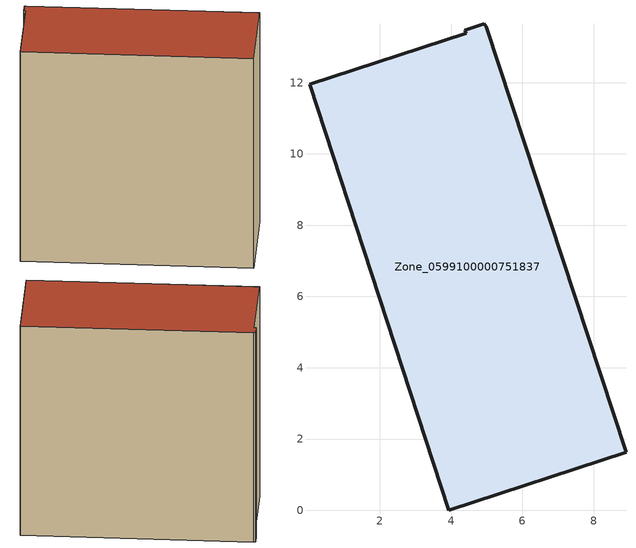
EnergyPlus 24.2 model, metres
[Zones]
Zone_0599100000751837
 floor ground (C_G): 8.91,1.63 3.94,0 0.03,11.96 4.43,13.39 4.38,13.47 4.92,13.65 4.99,13.58 z3.63
 wall outside (C_F): 3.94,0 8.91,1.63 4.99,13.58 4.92,13.65 4.38,13.47 4.43,13.39 0.03,11.96 3.94,0 z3.63:16.39
 roof outside (C_R): 4.99,13.58 4.92,13.65 4.38,13.47 4.43,13.39 0.03,11.96 3.94,0 8.91,1.63 z16.39
[BUILDING]
Pand.0599100000751837: North Axis=0; Terrain=City; Loads Convergence Tolerance Value=0.04; Temperature Convergence Tolerance Value=0.4; Solar Distribution=FullExterior; Maximum Number of Warmup Days=25; Minimum Number of Warmup Days=1
[Site:Location]
Rotterdam.The.Hague.AP_ZH_NLD Design_Conditions: Latitude=51.96; Longitude=4.45; Time Zone=1; Elevation=-4.5
[SITE:GROUNDTEMPERATURE:BUILDINGSURFACE]
18, 18, 18, 18, 18, 18, 18, 18, 18, 18, 18, 18
[MATERIAL] Thermal Absorptance=0.9; Solar Absorptance=0.7; Visible Absorptance=0.7
Name | Roughness | Thickness | Conductivity | Density | Specific Heat
G.TI.2006-2014 | MediumSmooth | 0.15 | 0.06 | 540 | 1210
F.TI.2006-2014 | Rough | 0.3 | 0.12 | 1920 | 840
R.TI.2006-2014 | MediumRough | 0.2 | 0.08 | 1500 | 1000
[CONSTRUCTION]
C_G: G.TI.2006-2014
C_F: F.TI.2006-2014
C_R: R.TI.2006-2014
[ZONE]
Zone_0599100000751837: Type=1; Multiplier=1; Ceiling Height=Autocalculate; Volume=Autocalculate; Floor Area=autocalculate; Part of Total Floor Area=Yes
[ZONEINFILTRATION:DESIGNFLOWRATE]
Infil_Zone_0599100000751837: Zone or ZoneList or Space or SpaceList=Zone_0599100000751837; Schedule=AlwaysOn; Design Flow Rate Calculation Method=Flow/Area; Flow Rate per Floor Area=0.0015; Constant Term Coefficient=1; Temperature Term Coefficient=0; Velocity Term Coefficient=0; Velocity Squared Term Coefficient=0
[HVACTEMPLATE:ZONE:IDEALLOADSAIRSYSTEM]
Zone_0599100000751837: Maximum Heating Supply Air Temperature=50; Minimum Cooling Supply Air Temperature=13; Maximum Heating Supply Air Humidity Ratio=0.0156; Minimum Cooling Supply Air Humidity Ratio=0.0077; Heating Limit=NoLimit; Cooling Limit=NoLimit; Dehumidification Control Type=ConstantSensibleHeatRatio; Cooling Sensible Heat Ratio=0.7; Dehumidification Setpoint=60; Humidification Control Type=None; Humidification Setpoint=30; Outdoor Air Method=None; Outdoor Air Flow Rate per Person=0.00944; Outdoor Air Flow Rate per Zone Floor Area=0; Outdoor Air Flow Rate per Zone=0; Demand Controlled Ventilation Type=None; Outdoor Air Economizer Type=NoEconomizer; Heat Recovery Type=None; Sensible Heat Recovery Effectiveness=0.7; Latent Heat Recovery Effectiveness=0.65
[ZONECONTROL:THERMOSTAT]
ThermostatControl_Zone_0599100000751837: Zone or ZoneList=Zone_0599100000751837; Control Type Schedule=DualSetpointControlType; Control 1=Thermostat_Zone_0599100000751837; Temperature Difference Between Cutout And Setpoint=0
[THERMOSTATSETPOINT:DUALSETPOINT]
Thermostat_Zone_0599100000751837: Heating Setpoint Temperature Schedule=HeatingSetpoint_Zone_0599100000751837; Cooling Setpoint Temperature Schedule=CoolingSetpoint_Zone_0599100000751837
[SCHEDULE:COMPACT]
HeatingSetpoint_Zone_0599100000751837: Through: 12/31, For: AllDays, Until: 24:00, 21
CoolingSetpoint_Zone_0599100000751837: Through: 12/31, For: AllDays, Until: 24:00, 24
DualSetpointControlType: Through: 12/31, For: AllDays, Until: 24:00, 4
AlwaysOn: Through: 12/31, For: AllDays, Until: 24:00, 1
